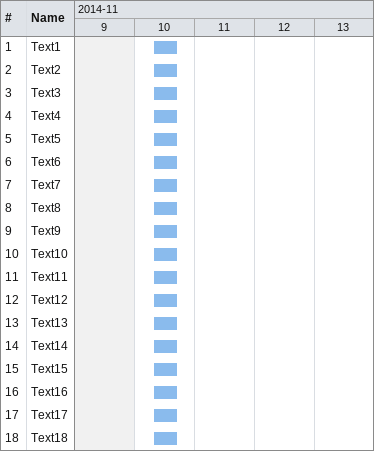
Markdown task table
| ID | Task | Start | Finish |
|---|---|---|---|
| 1 | Text1 | 2014-11-10 | 2014-11-10 |
| 2 | Text2 | 2014-11-10 | 2014-11-10 |
| 3 | Text3 | 2014-11-10 | 2014-11-10 |
| 4 | Text4 | 2014-11-10 | 2014-11-10 |
| 5 | Text5 | 2014-11-10 | 2014-11-10 |
| 6 | Text6 | 2014-11-10 | 2014-11-10 |
| 7 | Text7 | 2014-11-10 | 2014-11-10 |
| 8 | Text8 | 2014-11-10 | 2014-11-10 |
| 9 | Text9 | 2014-11-10 | 2014-11-10 |
| 10 | Text10 | 2014-11-10 | 2014-11-10 |
| 11 | Text11 | 2014-11-10 | 2014-11-10 |
| 12 | Text12 | 2014-11-10 | 2014-11-10 |
| 13 | Text13 | 2014-11-10 | 2014-11-10 |
| 14 | Text14 | 2014-11-10 | 2014-11-10 |
| 15 | Text15 | 2014-11-10 | 2014-11-10 |
| 16 | Text16 | 2014-11-10 | 2014-11-10 |
| 17 | Text17 | 2014-11-10 | 2014-11-10 |
| 18 | Text18 | 2014-11-10 | 2014-11-10 |
